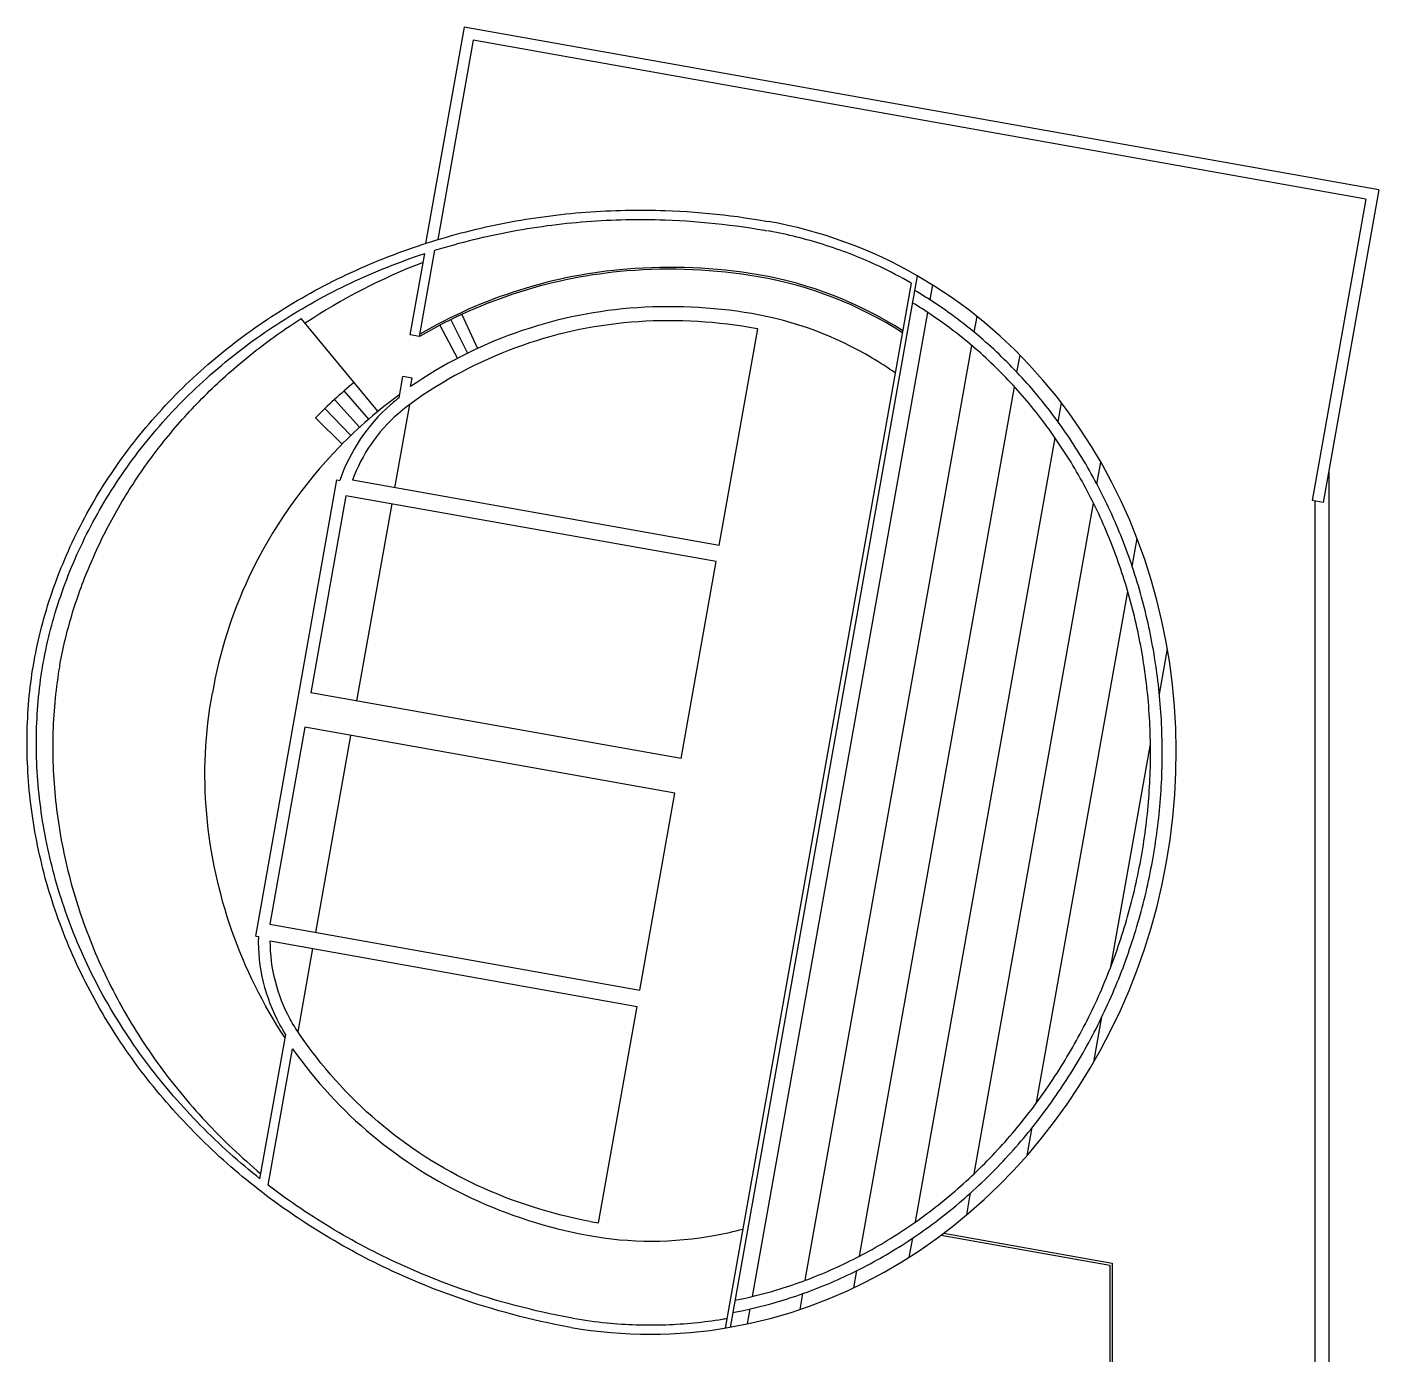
# Model space of a CAD drawing. Header units: millimetres. Extents: x -1221 to 8219, y -433 to 5637.
# Drawn here: x -1221 to 1667, y 2800 to 5637 of the extents above; entities that cross this region are included whole.
import ezdxf

# ---------------------------------------------------------------- set-up
doc = ezdxf.new("R2010")
doc.units = ezdxf.units.MM
doc.header["$LTSCALE"] = 5
for name, color, linetype in [('A_SEEN_LT', 1, 'Continuous'), ('A_SEEN_MD', 3, 'Continuous'), ('A_WALL_PRTN', 2, 'Continuous')]:
    doc.layers.add(name, color=color, linetype=linetype)

msp = doc.modelspace()

# ---------------------------------------------------------------- linework, layer by layer
at = {"layer": 'A_SEEN_LT'}
msp.add_lwpolyline([(649.7, 4987.8, 0.100947), (341.3, 5107.4, 0.062674), (59.9, 5119.6, 0.111942), (-381.8, 4980.6, 0.111942)], format="xyb", dxfattribs=at)
for points in [[(707.9, 5053.8), (713.6, 5085.7)], [(328.7, 2925), (703.2, 5027.1)], [(-339, 4999.7), (-301.8, 4928.9)], [(-315.8, 5011.5), (-280.4, 4939.8)], [(-292.3, 5022.7), (-258.8, 4950.1)], [(802.3, 4984.7), (808.3, 5018.5)], [(441.5, 2959.3), (797.2, 4956.3)], [(893.7, 4899.1), (900.2, 4935.6)], [(-491.2, 4799), (-543.7, 4859.4)], [(557.4, 3011), (888.2, 4868.3)], [(-510.6, 4781.7), (-564.6, 4840.7)], [(981.5, 4793.3), (988.7, 4833.8)], [(-548, 4745.8), (-604.9, 4802)], [(-529.5, 4764), (-585, 4821.6)], [(677, 3084.1), (975.3, 4758.8)], [(1064.4, 4660.3), (1072.8, 4707.2)], [(802, 3187), (1057.2, 4619.6)], [(1139.8, 4484.5), (1150.3, 4543.8)], [(935.7, 3338.9), (1130.3, 4431.2)], [(1197.9, 4211.8), (1215.1, 4308.3)], [(1094, 3628.7), (1178.9, 4105)], [(1057.8, 3425.2), (1075, 3521.9)], [(915.7, 3226.2), (926.2, 3285.5)], [(786.4, 3099.1), (794.7, 3146.2)], [(663.6, 3008.9), (670.9, 3049.5)], [(737.5, 3060.1), (1097, 2996.1), (1097, 2422.8)], [(545.3, 2943.5), (551.9, 2980.1)], [(430.4, 2897.1), (436.4, 2930.9)], [(318.3, 2866.2), (324, 2898.2)]]:
    msp.add_lwpolyline(points, dxfattribs=at)
msp.add_arc((186, 4019.9), 1112.3, 129.5549, 135.3179, dxfattribs=at)
for points, knots in [([(286.2, 2890.3), (317.5, 2896.2), (348.5, 2903.6), (418.7, 2923.9), (457.6, 2937.8), (533.8, 2970.4), (571.2, 2989.1), (644, 3031), (679.4, 3054.3), (747.8, 3105.1), (780.7, 3132.7), (843.7, 3191.7), (873.7, 3223.1), (930.4, 3289.5), (957.1, 3324.5), (1006.9, 3397.4), (1029.9, 3435.4), (1072, 3513.9), (1091, 3554.4), (1124.8, 3637.4), (1139.6, 3679.9), (1164.7, 3766.4), (1175.1, 3810.3), (1191.1, 3898.9), (1196.9, 3943.7), (1203.7, 4033.4), (1204.7, 4078.3), (1202.2, 4167.9), (1198.6, 4212.5), (1186.7, 4300.7), (1178.5, 4344.3), (1157.5, 4429.9), (1144.8, 4472), (1114.9, 4554), (1097.8, 4593.9), (1059.6, 4671.1), (1038.4, 4708.4), (992.2, 4779.8), (967.2, 4813.9), (913.8, 4878.6), (885.3, 4909.1), (825.3, 4966.2), (793.7, 4992.8), (733.2, 5037.7), (704.6, 5056.7), (675.2, 5074)], [3.476483, 3.476483, 3.476483, 3.476483, 3.566546, 3.566546, 3.681759, 3.681759, 3.796973, 3.796973, 3.912187, 3.912187, 4.027401, 4.027401, 4.142615, 4.142615, 4.257829, 4.257829, 4.373043, 4.373043, 4.488257, 4.488257, 4.60347, 4.60347, 4.718684, 4.718684, 4.833898, 4.833898, 4.949112, 4.949112, 5.064326, 5.064326, 5.17954, 5.17954, 5.294754, 5.294754, 5.409968, 5.409968, 5.525181, 5.525181, 5.640395, 5.640395, 5.755609, 5.755609, 5.870823, 5.870823, 5.967742, 5.967742, 5.967742, 5.967742]), ([(290.9, 2916.7), (321.1, 2922.7), (351.1, 2930.1), (417.3, 2949.9), (453.4, 2963.1), (525.8, 2994.3), (562, 3012.5), (632.7, 3053.5), (667.2, 3076.3), (733.7, 3126), (765.8, 3152.8), (827, 3210.4), (856.2, 3241.1), (911.3, 3305.7), (937.3, 3339.7), (985.6, 3410.7), (1008, 3447.6), (1049, 3524), (1067.6, 3563.5), (1100.7, 3644.4), (1115.3, 3686), (1140, 3770.6), (1150.2, 3813.7), (1166.1, 3900.7), (1171.8, 3944.7), (1178.6, 4032.6), (1179.7, 4076.7), (1177.4, 4164.3), (1173.9, 4207.9), (1162.5, 4294), (1154.5, 4336.6), (1134.3, 4420.2), (1121.9, 4461.2), (1093.1, 4541.3), (1076.5, 4580.2), (1039.5, 4655.5), (1019.1, 4691.8), (974.6, 4761.3), (950.6, 4794.4), (899.3, 4857.1), (872.1, 4886.7), (814.8, 4942.1), (784.6, 4967.9), (726.5, 5011.8), (698.9, 5030.5), (670.5, 5047.7)], [3.485646, 3.485646, 3.485646, 3.485646, 3.574991, 3.574991, 3.684883, 3.684883, 3.799326, 3.799326, 3.914285, 3.914285, 4.029056, 4.029056, 4.143647, 4.143647, 4.258001, 4.258001, 4.372349, 4.372349, 4.486868, 4.486868, 4.60173, 4.60173, 4.717047, 4.717047, 4.8324, 4.8324, 4.947494, 4.947494, 5.062284, 5.062284, 5.176971, 5.176971, 5.291733, 5.291733, 5.406434, 5.406434, 5.520932, 5.520932, 5.63496, 5.63496, 5.748511, 5.748511, 5.862062, 5.862062, 5.958668, 5.958668, 5.958668, 5.958668])]:
    msp.add_open_spline(points, degree=3, knots=knots, dxfattribs=at)
at = {"layer": 'A_SEEN_MD'}
for p, q in [((1667, 5288.7), (1548.1, 4621.2)), ((1639.2, 5269.3), (1524.5, 4625.4)), ((1560, 4688.1), (1560, 2419)), ((1530, 4624.4), (1530, 2419))]:
    msp.add_line(p, q, dxfattribs=at)
for points in [[(-287.3, 5636.8), (-369.6, 5174.5)], [(1667, 5288.7), (-287.3, 5636.8)], [(-267.8, 5608.9), (-343.8, 5182.6)], [(1639.2, 5269.3), (-267.8, 5608.9)], [(-1151.4, 4272.2), (-1150.2, 4278.9), (-1148.9, 4285.6), (-1147.6, 4292.3), (-1146.2, 4299), (-1144.8, 4305.7), (-1143.3, 4312.4), (-1141.8, 4319.1), (-1140.2, 4325.8), (-1138.5, 4332.5), (-1136.9, 4339.2), (-1135.1, 4345.9), (-1133.3, 4352.6), (-1131.5, 4359.3), (-1129.6, 4366), (-1127.7, 4372.7), (-1125.7, 4379.4), (-1123.7, 4386.1), (-1121.6, 4392.8), (-1119.5, 4399.5), (-1117.3, 4406.2), (-1115.1, 4412.9), (-1112.8, 4419.6), (-1110.5, 4426.2), (-1108.1, 4432.9), (-1105.7, 4439.6), (-1103.2, 4446.2), (-1100.7, 4452.9), (-1098.1, 4459.6), (-1095.5, 4466.2), (-1092.8, 4472.8), (-1090.1, 4479.5), (-1087.3, 4486.1), (-1084.5, 4492.7), (-1081.6, 4499.3), (-1078.7, 4505.9), (-1075.8, 4512.5), (-1072.8, 4519.1), (-1069.7, 4525.6), (-1066.6, 4532.2), (-1063.5, 4538.7), (-1060.3, 4545.3), (-1057, 4551.8), (-1053.8, 4558.3), (-1050.4, 4564.8), (-1047, 4571.3), (-1043.6, 4577.7), (-1040.1, 4584.2), (-1036.6, 4590.6), (-1033, 4597.1), (-1029.4, 4603.5), (-1025.7, 4609.9), (-1022, 4616.3), (-1018.3, 4622.6), (-1014.5, 4629), (-1010.6, 4635.3), (-1006.7, 4641.6), (-1002.8, 4647.9), (-998.8, 4654.2), (-994.7, 4660.4), (-990.6, 4666.7), (-986.5, 4672.9), (-982.3, 4679.1), (-978.1, 4685.3), (-973.8, 4691.4), (-969.5, 4697.6), (-965.2, 4703.7), (-960.8, 4709.8), (-956.3, 4715.8), (-951.8, 4721.9), (-947.3, 4727.9), (-942.7, 4733.9), (-938.1, 4739.9), (-933.4, 4745.9), (-928.7, 4751.8), (-923.9, 4757.7), (-919.1, 4763.6), (-914.3, 4769.4), (-909.4, 4775.3), (-904.5, 4781.1), (-899.5, 4786.8), (-894.5, 4792.6), (-889.4, 4798.3), (-884.3, 4804), (-879.2, 4809.7), (-874, 4815.3), (-868.7, 4820.9), (-863.5, 4826.5), (-858.1, 4832.1), (-852.8, 4837.6), (-847.4, 4843.1), (-842, 4848.5), (-836.5, 4854), (-831, 4859.4), (-825.4, 4864.7), (-819.8, 4870.1), (-814.2, 4875.4), (-808.5, 4880.6), (-802.8, 4885.9), (-797.1, 4891.1), (-791.3, 4896.3), (-785.4, 4901.4), (-779.6, 4906.5), (-773.7, 4911.6), (-767.7, 4916.6), (-761.8, 4921.6), (-755.8, 4926.6), (-749.7, 4931.5), (-743.6, 4936.4), (-737.5, 4941.3), (-731.4, 4946.1), (-725.2, 4950.9), (-719, 4955.7), (-712.7, 4960.4), (-706.4, 4965.1), (-700.1, 4969.7), (-693.8, 4974.3), (-687.4, 4978.9), (-681, 4983.4), (-674.5, 4987.9), (-668, 4992.4), (-661.5, 4996.8), (-655, 5001.2), (-648.4, 5005.5), (-641.8, 5009.8), (-635.2, 5014.1)], [(-471.4, 4815.8), (-635.2, 5014.1)], [(-435.2, 4652.5), (-403.4, 4830.5)], [(1548.1, 4621.2), (1524.5, 4625.4)], [(-516.3, 4197.1), (-441.3, 4618)], [(-1151.4, 4272.2), (-1152.9, 4263.6), (-1154.3, 4254.9), (-1155.6, 4246.2), (-1156.9, 4237.5), (-1158, 4228.8), (-1159.1, 4220), (-1160.1, 4211.2), (-1161.1, 4202.4), (-1161.9, 4193.5), (-1162.7, 4184.6), (-1163.4, 4175.7), (-1164.1, 4166.8), (-1164.6, 4157.8), (-1165.1, 4148.8), (-1165.5, 4139.8), (-1165.8, 4130.7), (-1166, 4121.7), (-1166.2, 4112.6), (-1166.3, 4103.5), (-1166.3, 4094.4), (-1166.2, 4085.2), (-1166, 4076.1), (-1165.8, 4066.9), (-1165.5, 4057.7), (-1165.1, 4048.5), (-1164.6, 4039.3), (-1164.1, 4030), (-1163.4, 4020.8), (-1162.7, 4011.5), (-1161.9, 4002.2), (-1161.1, 3993), (-1160.1, 3983.7), (-1159.1, 3974.4), (-1158, 3965), (-1156.8, 3955.7), (-1155.5, 3946.4), (-1154.1, 3937.1), (-1152.7, 3927.8), (-1151.2, 3918.4), (-1149.6, 3909.1), (-1147.9, 3899.7), (-1146.1, 3890.4), (-1144.3, 3881.1), (-1142.4, 3871.7), (-1140.4, 3862.4), (-1138.3, 3853), (-1136.1, 3843.7), (-1133.9, 3834.4), (-1131.5, 3825.1), (-1129.1, 3815.7), (-1126.6, 3806.4), (-1124, 3797.1), (-1121.4, 3787.8), (-1118.6, 3778.6), (-1115.8, 3769.3), (-1112.9, 3760), (-1109.9, 3750.8), (-1106.8, 3741.5), (-1103.6, 3732.3), (-1100.4, 3723.1), (-1097.1, 3713.9), (-1093.7, 3704.7), (-1090.2, 3695.6), (-1086.6, 3686.4), (-1082.9, 3677.3), (-1079.2, 3668.2), (-1075.4, 3659.1), (-1071.5, 3650), (-1067.5, 3641), (-1063.5, 3632), (-1059.3, 3623), (-1055.1, 3614), (-1050.8, 3605.1), (-1046.5, 3596.2), (-1042, 3587.3), (-1037.5, 3578.4), (-1032.9, 3569.6), (-1028.2, 3560.8), (-1023.4, 3552), (-1018.6, 3543.3), (-1013.7, 3534.5), (-1008.7, 3525.9), (-1003.6, 3517.2), (-998.5, 3508.6), (-993.3, 3500), (-988, 3491.5), (-982.6, 3483), (-977.2, 3474.5), (-971.6, 3466.1), (-966.1, 3457.7), (-960.4, 3449.4), (-954.7, 3441.1), (-948.9, 3432.8), (-943, 3424.6), (-937.1, 3416.4), (-931.1, 3408.2), (-925, 3400.1), (-918.8, 3392.1), (-912.6, 3384.1), (-906.3, 3376.1), (-900, 3368.2), (-893.6, 3360.3), (-887.1, 3352.5), (-880.6, 3344.7), (-873.9, 3337), (-867.3, 3329.3), (-860.5, 3321.7), (-853.7, 3314.1), (-846.9, 3306.6), (-840, 3299.1), (-833, 3291.7), (-826, 3284.3), (-818.9, 3277), (-811.7, 3269.7), (-804.5, 3262.5), (-797.2, 3255.4), (-789.9, 3248.3), (-782.5, 3241.2), (-775.1, 3234.2), (-767.6, 3227.3), (-760.1, 3220.4), (-752.5, 3213.6), (-744.8, 3206.8), (-737.1, 3200.1), (-729.4, 3193.5), (-721.6, 3186.9)], [(-604.4, 3702.4), (-529.4, 4123.3)], [(-642.2, 3489.9), (-610.5, 3668)], [(732, 3056), (1092, 2991.9), (1092, 2423.7)]]:
    msp.add_lwpolyline(points, dxfattribs=at)
for points in [[(648.9, 4983.5, 0.101459), (340.6, 5103.4, 0.062674), (60.2, 5115.6, 0.112767), (-382.7, 4975.5, 0.112767)], [(-553, 4740.7, 0.082958), (-747.1, 4461.3, 0.068381), (-825.1, 4214.1)], [(-669.9, 3477.3, -0.124508), (-837.3, 3955.1, -0.068381), (-825.1, 4214.1)]]:
    msp.add_lwpolyline(points, format="xyb", dxfattribs=at)
msp.add_arc((186, 4019.9), 1032.3, 126.2927, 135.7125, dxfattribs=at)
for centre, major_axis, ratio, start_param, end_param in [((140, 4038.3), (-1276.8, 160.6), 0.919656, 5.239617, 5.466768), ((152, 4040), (220.7, 1179.5), 0.897978, 3.466122, 5.977998)]:
    msp.add_ellipse(centre, major_axis=major_axis, ratio=ratio, start_param=start_param, end_param=end_param, dxfattribs=at)
at = {"layer": 'A_WALL_PRTN'}
for p, q in [((257.3, 4529.1), (339.8, 4991.7)), ((-539.8, 4635.1), (-614.7, 4214.7)), ((176.2, 4073.8), (251.2, 4494.7)), ((-627.9, 4140.8), (-702.8, 3720)), ((88.1, 3579.1), (163.1, 3999.9)), ((-702.8, 3720), (88.1, 3579.1)), ((-0.4, 3082), (82, 3544.6)), ((-705.7, 3162.4), (-653.8, 3453.7))]:
    msp.add_line(p, q, dxfattribs=at)
for points in [[(-58.4, 2858.6), (-63.4, 2859.5), (-78.3, 2862.3), (-93.3, 2865.2), (-108.3, 2868.3), (-123.3, 2871.6), (-138.3, 2875), (-153.3, 2878.5), (-168.3, 2882.2), (-183.3, 2886.1), (-198.4, 2890.2), (-213.4, 2894.4), (-228.4, 2898.7), (-243.4, 2903.3), (-258.3, 2907.9), (-273.3, 2912.8), (-283.3, 2916.1), (-293.2, 2919.5), (-303.2, 2923), (-313.1, 2926.5), (-323.1, 2930.1), (-333, 2933.8), (-342.9, 2937.6), (-352.8, 2941.4), (-362.6, 2945.3), (-372.5, 2949.3), (-382.3, 2953.3), (-392.1, 2957.4), (-402, 2961.6), (-411.7, 2965.9), (-421.5, 2970.2), (-431.2, 2974.6), (-441, 2979.1), (-450.7, 2983.7), (-460.3, 2988.3), (-470, 2993), (-479.6, 2997.8), (-489.2, 3002.6), (-498.8, 3007.5), (-508.3, 3012.5), (-517.9, 3017.6), (-527.3, 3022.7), (-536.8, 3027.9), (-546.2, 3033.2), (-555.6, 3038.5), (-565, 3044), (-574.3, 3049.5), (-583.6, 3055), (-592.8, 3060.6), (-602.1, 3066.3), (-611.2, 3072.1), (-620.4, 3077.9), (-629.5, 3083.9), (-638.5, 3089.8), (-647.5, 3095.9), (-656.5, 3102), (-665.5, 3108.2), (-674.4, 3114.4), (-683.2, 3120.8), (-692, 3127.1), (-700.7, 3133.6), (-709.5, 3140.1), (-718.1, 3146.7), (-726.7, 3153.4), (-735.3, 3160.1), (-743.8, 3166.9), (-752.2, 3173.7), (-760.6, 3180.6), (-769, 3187.6), (-777.3, 3194.6), (-785.5, 3201.8), (-793.7, 3208.9), (-801.8, 3216.2), (-809.9, 3223.4), (-817.9, 3230.8), (-825.9, 3238.2), (-833.8, 3245.7), (-841.6, 3253.2), (-849.4, 3260.8), (-857.1, 3268.5), (-864.7, 3276.2), (-872.3, 3284), (-879.8, 3291.8), (-887.2, 3299.7), (-894.6, 3307.6), (-901.9, 3315.6), (-909.2, 3323.6), (-916.4, 3331.8), (-923.5, 3339.9), (-930.5, 3348.1), (-937.5, 3356.4), (-944.4, 3364.7), (-951.2, 3373.1), (-957.9, 3381.5), (-964.6, 3389.9), (-971.2, 3398.4), (-977.8, 3407), (-984.2, 3415.6), (-990.6, 3424.3), (-996.9, 3433), (-1003.1, 3441.7), (-1009.2, 3450.5), (-1015.3, 3459.3), (-1021.3, 3468.2), (-1027.2, 3477.1), (-1033, 3486.1), (-1038.7, 3495.1), (-1044.4, 3504.1), (-1050, 3513.2), (-1055.4, 3522.3), (-1060.9, 3531.5), (-1066.2, 3540.7), (-1071.4, 3549.9), (-1076.6, 3559.1), (-1081.6, 3568.4), (-1086.6, 3577.8), (-1091.5, 3587.1), (-1096.3, 3596.5), (-1101, 3605.9), (-1105.7, 3615.4), (-1110.2, 3624.8), (-1114.7, 3634.3), (-1119, 3643.9), (-1123.3, 3653.4), (-1127.5, 3663), (-1131.6, 3672.6), (-1135.6, 3682.2), (-1139.5, 3691.9), (-1143.3, 3701.5), (-1147.1, 3711.2), (-1150.7, 3720.9), (-1154.3, 3730.6), (-1157.7, 3740.4), (-1161.1, 3750.1), (-1164.4, 3759.9), (-1167.5, 3769.7), (-1170.6, 3779.5), (-1173.6, 3789.3), (-1176.5, 3799.1), (-1179.3, 3808.9), (-1182.1, 3818.7), (-1184.7, 3828.6), (-1187.2, 3838.4), (-1189.7, 3848.3), (-1192, 3858.1), (-1194.3, 3868), (-1196.5, 3877.9), (-1198.5, 3887.7), (-1200.5, 3897.6), (-1202.4, 3907.5), (-1204.2, 3917.3), (-1205.9, 3927.2), (-1207.5, 3937), (-1209.1, 3946.9), (-1210.5, 3956.8), (-1211.8, 3966.6), (-1213.1, 3976.4), (-1214.2, 3986.3), (-1215.3, 3996.1), (-1216.3, 4005.9), (-1217.2, 4015.7), (-1218, 4025.5), (-1218.7, 4035.3), (-1219.3, 4045), (-1219.8, 4054.8), (-1220.3, 4064.5), (-1220.6, 4074.2), (-1220.9, 4083.9), (-1221.1, 4093.6), (-1221.2, 4103.2), (-1221.1, 4112.9), (-1221.1, 4122.5), (-1220.9, 4132.1), (-1220.6, 4141.7), (-1220.3, 4151.2), (-1219.8, 4160.7), (-1219.3, 4170.2), (-1218.7, 4179.7), (-1218, 4189.2), (-1217.2, 4198.6), (-1216.3, 4208), (-1215.3, 4217.3), (-1214.3, 4226.7), (-1213.1, 4236), (-1211.9, 4245.2), (-1210.6, 4254.4), (-1209.2, 4263.6), (-1207.7, 4272.8), (-1206.1, 4281.9), (-1204.4, 4291), (-1202.7, 4300.1), (-1200.8, 4309.3), (-1198.9, 4318.4), (-1196.8, 4327.5), (-1194.7, 4336.6), (-1192.5, 4345.7), (-1190.1, 4354.8), (-1187.7, 4364), (-1185.2, 4373.1), (-1182.6, 4382.2), (-1179.9, 4391.3), (-1177.1, 4400.4), (-1174.3, 4409.5), (-1171.3, 4418.6), (-1168.2, 4427.6), (-1165.1, 4436.7), (-1161.9, 4445.8), (-1158.5, 4454.8), (-1155.1, 4463.8), (-1151.6, 4472.9), (-1148, 4481.9), (-1144.3, 4490.9), (-1140.6, 4499.9), (-1136.7, 4508.8), (-1132.7, 4517.8), (-1128.7, 4526.7), (-1124.6, 4535.6), (-1120.4, 4544.5), (-1116, 4553.4), (-1111.7, 4562.2), (-1107.2, 4571), (-1102.6, 4579.8), (-1097.9, 4588.6), (-1093.2, 4597.4), (-1088.4, 4606.1), (-1083.4, 4614.8), (-1078.4, 4623.4), (-1073.3, 4632.1), (-1068.2, 4640.7), (-1062.9, 4649.3), (-1057.5, 4657.8), (-1052.1, 4666.3), (-1046.6, 4674.8), (-1040.9, 4683.2), (-1035.3, 4691.6), (-1029.5, 4700), (-1023.6, 4708.3), (-1017.7, 4716.6), (-1011.6, 4724.9), (-1005.5, 4733.1), (-999.3, 4741.2), (-993, 4749.4), (-986.7, 4757.4), (-980.2, 4765.5), (-973.7, 4773.5), (-967.1, 4781.4), (-960.4, 4789.3), (-953.6, 4797.1), (-946.8, 4804.9), (-939.9, 4812.7), (-932.8, 4820.4), (-925.8, 4828), (-918.6, 4835.6), (-911.4, 4843.2), (-904.1, 4850.7), (-896.7, 4858.1), (-889.2, 4865.5), (-881.7, 4872.8), (-874.1, 4880.1), (-866.4, 4887.3), (-858.6, 4894.4), (-850.8, 4901.5), (-842.9, 4908.5), (-835, 4915.5), (-826.9, 4922.4), (-818.8, 4929.3), (-810.7, 4936.1), (-802.4, 4942.8), (-794.1, 4949.4), (-785.8, 4956), (-777.3, 4962.6), (-768.8, 4969), (-760.3, 4975.4), (-751.7, 4981.8), (-743, 4988), (-734.2, 4994.2), (-725.5, 5000.3), (-716.6, 5006.4), (-707.7, 5012.4), (-698.7, 5018.3), (-689.7, 5024.2), (-680.6, 5030), (-671.5, 5035.7), (-662.3, 5041.3), (-653, 5046.9), (-643.8, 5052.4), (-634.4, 5057.8), (-625, 5063.1), (-615.6, 5068.4), (-606.1, 5073.6), (-596.6, 5078.7), (-587, 5083.8), (-577.4, 5088.8), (-567.7, 5093.7), (-558, 5098.5), (-548.2, 5103.2), (-538.4, 5107.9), (-528.6, 5112.5), (-518.7, 5117), (-508.8, 5121.5), (-498.9, 5125.8), (-488.9, 5130.1), (-478.8, 5134.4), (-468.8, 5138.5), (-458.7, 5142.5), (-448.6, 5146.5), (-438.4, 5150.4), (-428.2, 5154.3), (-418, 5158), (-407.8, 5161.7), (-397.5, 5165.3), (-387.2, 5168.8), (-376.9, 5172.2), (-366.5, 5175.5), (-356.1, 5178.8), (-345.7, 5182), (-335.3, 5185.1), (-324.9, 5188.2), (-314.4, 5191.1), (-303.9, 5194), (-293.4, 5196.8), (-282.9, 5199.5), (-272.4, 5202.1), (-261.8, 5204.7), (-251.2, 5207.2), (-240.7, 5209.6), (-230.1, 5211.9), (-219.5, 5214.2), (-208.8, 5216.3), (-198.2, 5218.4), (-187.6, 5220.4), (-176.9, 5222.4), (-166.3, 5224.2), (-155.6, 5226), (-145, 5227.7), (-134.3, 5229.3), (-123.6, 5230.8), (-112.9, 5232.3), (-102.3, 5233.7), (-91.6, 5235), (-80.9, 5236.2), (-70.2, 5237.4), (-59.5, 5238.5), (-48.9, 5239.5), (-38.2, 5240.4), (-27.5, 5241.2), (-16.8, 5242), (-6.2, 5242.7), (4.5, 5243.3), (15.1, 5243.9), (25.8, 5244.4), (36.4, 5244.8), (47, 5245.1), (57.6, 5245.3), (68.2, 5245.5), (78.8, 5245.6), (89.4, 5245.7), (100, 5245.6), (110.5, 5245.5), (121.1, 5245.3), (131.6, 5245.1), (142.1, 5244.8), (157.8, 5244.1), (173.5, 5243.4), (189.1, 5242.4), (204.7, 5241.3), (220.2, 5240.1), (235.7, 5238.7), (251.1, 5237.2), (266.5, 5235.5), (281.8, 5233.6), (297.1, 5231.7), (312.3, 5229.5), (327.4, 5227.3), (342.5, 5224.8), (357.5, 5222.3), (362.5, 5221.4)], [(-349.9, 5159.8), (-339.9, 5162.9), (-329.7, 5165.9), (-319.4, 5168.9), (-309, 5171.8), (-298.7, 5174.7), (-288.3, 5177.4), (-278, 5180.1), (-267.6, 5182.7), (-257.2, 5185.3), (-246.7, 5187.7), (-236.3, 5190.1), (-225.9, 5192.4), (-215.4, 5194.6), (-204.9, 5196.7), (-194.4, 5198.8), (-183.9, 5200.8), (-173.4, 5202.7), (-162.9, 5204.5), (-152.4, 5206.2), (-141.9, 5207.9), (-131.4, 5209.5), (-120.8, 5211), (-110.3, 5212.5), (-99.8, 5213.8), (-89.2, 5215.1), (-78.7, 5216.3), (-68.1, 5217.5), (-57.6, 5218.6), (-47.1, 5219.5), (-36.5, 5220.5), (-26, 5221.3), (-15.5, 5222.1), (-4.9, 5222.7), (5.6, 5223.4), (16.1, 5223.9), (26.6, 5224.4), (37.1, 5224.8), (47.6, 5225.1), (58, 5225.3), (68.5, 5225.5), (79, 5225.6), (89.4, 5225.7), (99.8, 5225.6), (110.2, 5225.5), (120.6, 5225.3), (131, 5225.1), (141.4, 5224.8), (156.9, 5224.2), (172.4, 5223.4), (187.8, 5222.5), (203.2, 5221.4), (218.5, 5220.2), (233.8, 5218.8), (249.1, 5217.3), (264.2, 5215.6), (279.4, 5213.8), (294.4, 5211.8), (309.4, 5209.7), (324.4, 5207.5), (339.2, 5205.1), (354.1, 5202.6), (359, 5201.7)], [(-723.5, 3176.3), (-731.3, 3182.5), (-739.6, 3189.2), (-747.9, 3196), (-756.1, 3202.9), (-764.3, 3209.8), (-772.4, 3216.9), (-780.5, 3223.9), (-788.5, 3231), (-796.4, 3238.2), (-804.3, 3245.5), (-812.2, 3252.8), (-819.9, 3260.2), (-827.7, 3267.6), (-835.3, 3275.1), (-842.9, 3282.6), (-850.4, 3290.2), (-857.9, 3297.9), (-865.3, 3305.6), (-872.7, 3313.3), (-879.9, 3321.2), (-887.1, 3329), (-894.3, 3337), (-901.3, 3345), (-908.3, 3353), (-915.3, 3361.1), (-922.1, 3369.2), (-928.9, 3377.4), (-935.6, 3385.6), (-942.3, 3393.9), (-948.9, 3402.3), (-955.4, 3410.6), (-961.8, 3419.1), (-968.1, 3427.5), (-974.4, 3436.1), (-980.6, 3444.6), (-986.7, 3453.2), (-992.8, 3461.9), (-998.7, 3470.6), (-1004.6, 3479.3), (-1010.4, 3488.1), (-1016.2, 3496.9), (-1021.8, 3505.8), (-1027.4, 3514.7), (-1032.9, 3523.6), (-1038.3, 3532.6), (-1043.6, 3541.6), (-1048.8, 3550.6), (-1054, 3559.7), (-1059, 3568.8), (-1064, 3577.9), (-1068.9, 3587.1), (-1073.7, 3596.3), (-1078.5, 3605.5), (-1083.1, 3614.8), (-1087.7, 3624.1), (-1092.1, 3633.4), (-1096.5, 3642.8), (-1100.8, 3652.1), (-1105, 3661.5), (-1109.1, 3670.9), (-1113.2, 3680.4), (-1117.1, 3689.8), (-1120.9, 3699.3), (-1124.7, 3708.8), (-1128.4, 3718.3), (-1131.9, 3727.9), (-1135.4, 3737.4), (-1138.8, 3747), (-1142.1, 3756.6), (-1145.4, 3766.2), (-1148.5, 3775.8), (-1151.5, 3785.4), (-1154.5, 3795), (-1157.3, 3804.7), (-1160.1, 3814.3), (-1162.8, 3824), (-1165.3, 3833.6), (-1167.8, 3843.3), (-1170.2, 3853), (-1172.6, 3862.7), (-1174.8, 3872.4), (-1176.9, 3882.1), (-1178.9, 3891.8), (-1180.9, 3901.4), (-1182.7, 3911.1), (-1184.5, 3920.8), (-1186.2, 3930.5), (-1187.8, 3940.2), (-1189.3, 3949.9), (-1190.7, 3959.5), (-1192, 3969.2), (-1193.2, 3978.9), (-1194.4, 3988.5), (-1195.4, 3998.2), (-1196.4, 4007.8), (-1197.3, 4017.4), (-1198, 4027), (-1198.7, 4036.6), (-1199.3, 4046.2), (-1199.9, 4055.8), (-1200.3, 4065.3), (-1200.6, 4074.8), (-1200.9, 4084.4), (-1201.1, 4093.9), (-1201.2, 4103.3), (-1201.1, 4112.8), (-1201.1, 4122.2), (-1200.9, 4131.6), (-1200.6, 4141), (-1200.3, 4150.4), (-1199.8, 4159.7), (-1199.3, 4169), (-1198.7, 4178.3), (-1198, 4187.6), (-1197.2, 4196.8), (-1196.4, 4206), (-1195.4, 4215.2), (-1194.4, 4224.3), (-1193.3, 4233.4), (-1192.1, 4242.5), (-1190.8, 4251.5), (-1189.4, 4260.5), (-1188, 4269.5), (-1186.4, 4278.4), (-1184.8, 4287.3), (-1183.1, 4296.2), (-1181.2, 4305.2), (-1179.3, 4314.1), (-1177.3, 4323), (-1175.2, 4331.9), (-1173.1, 4340.9), (-1170.8, 4349.8), (-1168.4, 4358.7), (-1165.9, 4367.7), (-1163.4, 4376.6), (-1160.8, 4385.5), (-1158, 4394.4), (-1155.2, 4403.4), (-1152.3, 4412.3), (-1149.3, 4421.2), (-1146.2, 4430.1), (-1143.1, 4438.9), (-1139.8, 4447.8), (-1136.4, 4456.7), (-1133, 4465.5), (-1129.5, 4474.4), (-1125.9, 4483.2), (-1122.2, 4492), (-1118.4, 4500.8), (-1114.5, 4509.6), (-1110.5, 4518.4), (-1106.5, 4527.1), (-1102.3, 4535.8), (-1098.1, 4544.5), (-1093.8, 4553.2), (-1089.4, 4561.9), (-1084.9, 4570.5), (-1080.3, 4579.1), (-1075.7, 4587.7), (-1070.9, 4596.3), (-1066.1, 4604.8), (-1061.2, 4613.4), (-1056.2, 4621.8), (-1051.1, 4630.3), (-1045.9, 4638.7), (-1040.6, 4647.1), (-1035.3, 4655.5), (-1029.9, 4663.8), (-1024.3, 4672.1), (-1018.7, 4680.3), (-1013.1, 4688.6), (-1007.3, 4696.7), (-1001.5, 4704.9), (-995.5, 4713), (-989.5, 4721), (-983.4, 4729.1), (-977.3, 4737), (-971, 4745), (-964.7, 4752.9), (-958.3, 4760.7), (-951.8, 4768.5), (-945.2, 4776.3), (-938.5, 4784), (-931.8, 4791.7), (-925, 4799.3), (-918.1, 4806.9), (-911.2, 4814.4), (-904.1, 4821.9), (-897, 4829.3), (-889.8, 4836.6), (-882.5, 4843.9), (-875.2, 4851.2), (-867.8, 4858.4), (-860.3, 4865.5), (-852.8, 4872.6), (-845.1, 4879.7), (-837.4, 4886.6), (-829.7, 4893.5), (-821.8, 4900.4), (-813.9, 4907.2), (-806, 4913.9), (-797.9, 4920.6), (-789.8, 4927.2), (-781.7, 4933.8), (-773.4, 4940.3), (-765.1, 4946.7), (-756.8, 4953.1), (-748.4, 4959.4), (-739.9, 4965.6), (-731.3, 4971.8), (-722.7, 4977.9), (-714.1, 4983.9), (-705.4, 4989.9), (-696.6, 4995.8), (-687.8, 5001.6), (-678.9, 5007.3), (-669.9, 5013), (-660.9, 5018.7), (-651.9, 5024.2), (-642.8, 5029.7), (-633.6, 5035.1), (-624.4, 5040.4), (-615.2, 5045.7), (-605.9, 5050.9), (-596.6, 5056), (-587.2, 5061.1), (-577.7, 5066.1), (-568.2, 5071), (-558.7, 5075.8), (-549.1, 5080.5), (-539.5, 5085.2), (-529.9, 5089.8), (-520.2, 5094.4), (-510.5, 5098.8), (-500.7, 5103.2), (-490.9, 5107.5), (-481, 5111.7), (-471.2, 5115.9), (-461.3, 5120), (-451.3, 5124), (-441.3, 5127.9), (-431.3, 5131.7), (-421.3, 5135.5), (-411.2, 5139.2), (-401.1, 5142.8), (-391, 5146.3), (-380.8, 5149.8), (-371.4, 5152.9)], [(-402.4, 4979), (-371.4, 5152.9)], [(-382.7, 4975.5), (-349.9, 5159.8)], [(667.8, 5089.9), (270.1, 2857.1)], [(680.8, 5105.5), (280.6, 2858.8)], [(-382.7, 4975.5), (-402.4, 4979)], [(-426.3, 4844.7), (-418.2, 4890.4)], [(-398.5, 4886.9), (-418.2, 4890.4)], [(-401.8, 4868.5), (-398.5, 4886.9)], [(-732.7, 3694.8), (-559.1, 4669.5)], [(-559.1, 4669.5), (-552.7, 4668.3)], [(257.3, 4529.1), (-526.1, 4668.7)], [(251.2, 4494.7), (-539.8, 4635.5)], [(176.2, 4073.8), (-614.7, 4214.7)], [(163.1, 3999.9), (-627.9, 4140.8)], [(-732.7, 3694.8), (-726.3, 3693.7)], [(-701.4, 3684.2), (82, 3544.6)], [(-723.5, 3176.3), (-668.6, 3484.5)], [(-54.9, 2878.3), (-59.8, 2879.2), (-74.6, 2881.9), (-89.4, 2884.8), (-104.2, 2887.9), (-119, 2891.1), (-133.8, 2894.4), (-148.6, 2898), (-163.4, 2901.6), (-178.2, 2905.5), (-193.1, 2909.5), (-207.9, 2913.6), (-222.7, 2917.9), (-237.5, 2922.4), (-252.3, 2927), (-267.1, 2931.8), (-276.9, 2935.1), (-286.7, 2938.4), (-296.5, 2941.8), (-306.4, 2945.3), (-316.2, 2948.9), (-325.9, 2952.5), (-335.7, 2956.2), (-345.5, 2960), (-355.2, 2963.9), (-364.9, 2967.8), (-374.7, 2971.8), (-384.3, 2975.9), (-394, 2980), (-403.7, 2984.2), (-413.3, 2988.5), (-422.9, 2992.8), (-432.5, 2997.3), (-442.1, 3001.8), (-451.6, 3006.3), (-461.2, 3011), (-470.7, 3015.7), (-480.1, 3020.5), (-489.6, 3025.3), (-499, 3030.2), (-508.4, 3035.2), (-517.8, 3040.3), (-527.1, 3045.4), (-536.4, 3050.6), (-545.7, 3055.9), (-554.9, 3061.2), (-564.1, 3066.7), (-573.2, 3072.1), (-582.4, 3077.7), (-591.5, 3083.3), (-600.5, 3089), (-609.5, 3094.8), (-618.5, 3100.6), (-627.5, 3106.5), (-636.4, 3112.5), (-645.2, 3118.5), (-654, 3124.6), (-662.8, 3130.8), (-671.5, 3137), (-680.2, 3143.3), (-688.8, 3149.6), (-697.4, 3156.1), (-705.7, 3162.4)]]:
    msp.add_lwpolyline(points, dxfattribs=at)
for points in [[(584.2, 4929.6, 0.092943), (327.2, 5024.5, 0.062674), (66.8, 5035.9, 0.131371), (-401.8, 4868.5, 0.131371)], [(339.8, 4991.7, 0.006274), (322.1, 4995, 0.062674), (69.2, 5006, 0.136756), (-400.8, 4832.5, 0.028237), (-428.4, 4810.7, 0.125481), (-526.1, 4668.7)], [(633.7, 4897.9, 0.016756), (584.2, 4929.6)], [(-426.3, 4844.8, 0.017914), (-444.9, 4829.4, 0.131902), (-552.7, 4668.3, 0.131902)], [(-668.6, 3484.4, -0.017914), (-680.8, 3505.3, -0.131902), (-726.3, 3693.7, -0.131902)], [(-18.1, 3085, -0.062674), (-259.2, 3162.1, -0.136756), (-640.4, 3487.2, -0.028237), (-658.8, 3517.2, -0.125481), (-701.4, 3684.2, -0.125481)], [(-18.1, 3085, 0.006273), (-0.4, 3082, 0.006273)], [(250.5, 3055.9, 0.016756), (307.8, 3068.6)]]:
    msp.add_lwpolyline(points, format="xyb", dxfattribs=at)
for centre, radius, start, end in [((133.4, 4008.5), 963, 215.1741, 245.1135), ((167.4, 4081.7), 1043.8, 245.1135, 259.4586), ((112.5, 3786.5), 743.5, 259.4586, 280.6986)]:
    msp.add_arc(centre, radius, start, end, dxfattribs=at)
for start_param, end_param in [(5.977998, 6.292857), (3.151264, 3.466122)]:
    msp.add_ellipse((152, 4040), major_axis=(220.7, 1179.5), ratio=0.897978, start_param=start_param, end_param=end_param, dxfattribs=at)
for points, knots in [([(667.8, 5089.9), (645.4, 5102.7), (622.4, 5114.6), (562.9, 5142.6), (525.7, 5157.3), (449.9, 5181.9), (411.3, 5191.8), (368.6, 5200), (364.9, 5200.7), (361.2, 5201.3)], [5.981199, 5.981199, 5.981199, 5.981199, 6.0540019, 6.0540019, 6.1670348, 6.1670348, 6.2800677, 6.2800677, 6.2907434, 6.2907434, 6.2907434, 6.2907434]), ([(-54.9, 2878.3), (-31, 2874.1), (-6.9, 2870.8), (59.2, 2864.3), (101.5, 2863), (184, 2865.9), (224.2, 2869.9), (267.4, 2876.9), (270.6, 2877.4), (273.9, 2878)], [3.151264, 3.151264, 3.151264, 3.151264, 3.2203095, 3.2203095, 3.3400577, 3.3400577, 3.4537444, 3.4537444, 3.462991, 3.462991, 3.462991, 3.462991])]:
    msp.add_open_spline(points, degree=3, knots=knots, dxfattribs=at)

doc.saveas('drawing.dxf')
